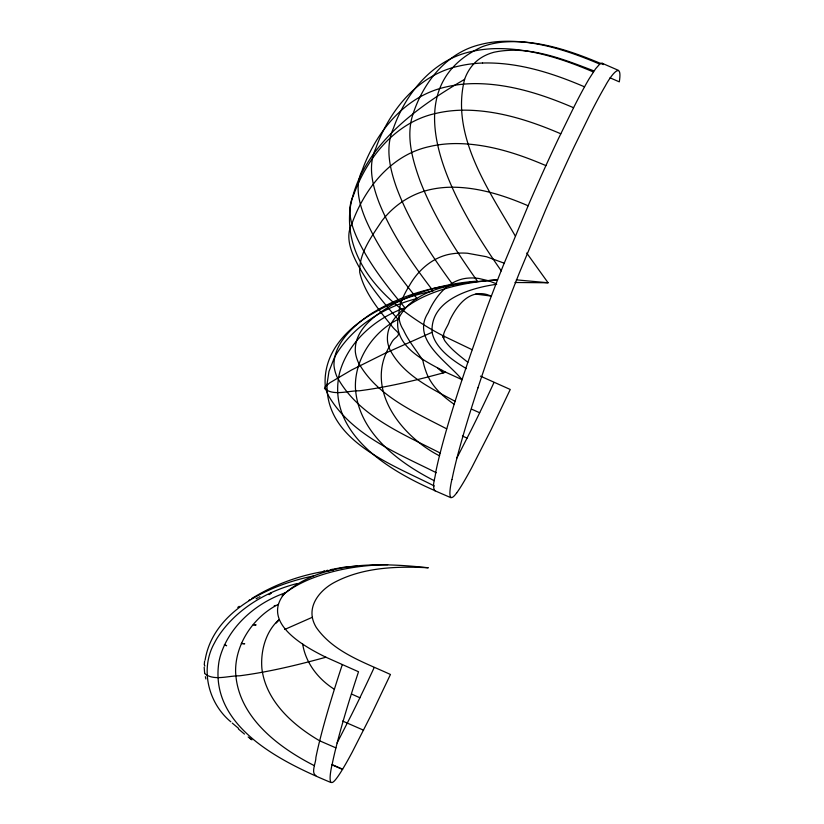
<?xml version="1.0" encoding="UTF-8"?>
<svg xmlns="http://www.w3.org/2000/svg" width="824" height="824" viewBox="0 0 824 824"><rect width="100%" height="100%" fill="white"/><g stroke="black" fill="none" stroke-linecap="round" stroke-linejoin="round"><path stroke-width="1.24" d="M327.025 384.252C325.789 441.448 392.667 464.582 434.351 486.016M327.046 383.994L328.972 371.459L334.256 357.966A158.785 107.275 26.9 0 1 337.078 352.909C354.784 325.006 385.539 306.477 417.006 298.504C397.374 274.062 378.36 248.549 365.774 219.658C359.408 204.476 354.289 186.451 362.035 170.764C375.806 132.17 405.058 95.502 446.917 86.767A136.64 92.309 26.9 0 1 475.293 83.615C509.417 83.698 542.511 94.348 573.566 107.717M204.259 664.855L204.599 661.198M467.867 362.323C459.658 355.7 450.903 349.304 444.692 340.652C440.407 334.153 448.04 327.046 449.574 320.721C455.59 308.217 465.478 293.241 481.113 293.622A20.425 13.802 26.9 0 1 486.706 294.477L491.341 296.104L475.726 294.075M205.094 660.189C213.086 610.769 269.613 584.793 313.357 575.986M204.795 673.136L204.713 673.569C213.653 681.242 228.578 675.629 239.485 675.814C268.737 672.044 297.516 665.009 325.933 657.233L358.512 671.756L356.771 677.081A680.294 43.713 -66.5 0 0 351.693 692.902L350.53 696.61M451.923 479.527C450.563 484.44 446.309 507.224 456.681 492.886M443.199 337.016L443.425 335.914L443.178 336.758M443.219 337.274L443.528 335.965M439.573 455.353L438.986 457.711A695.219 44.671 -66.5 0 0 435.68 472.461C435.34 478.229 431.724 485.305 434.712 490.661L450.955 497.727M443.549 338.468L444.105 336.285C396.354 311.791 342.712 267.615 350.19 207.844C360.479 147.486 415.193 108.222 464.602 79.351C467.682 70.462 473.512 62.387 481.618 57.474A68.001 45.938 26.9 0 1 493.967 52.252C528.122 45.011 562.339 58.823 593.744 70.833M443.281 337.562L443.714 336.079M464.602 79.351C450.357 135.497 488.457 189.757 515.237 235.911M477.941 387.857L476.56 392.07A701.78 45.093 -66.5 0 0 452.005 479.352M342.279 664.69L340.528 670.015A680.294 43.713 -66.5 0 0 335.461 685.826L334.297 689.544A708.496 45.526 -66.5 0 0 319.805 740.312L319.197 742.723A695.219 44.671 -66.5 0 0 315.891 757.472C316.117 762.478 310.638 772.778 315.901 775.611M498.644 327.499L487.262 360.119A696.651 44.764 -66.5 0 0 477.941 387.867M314.418 765.692C277.812 747.121 237.24 716.303 235.602 671.509C235.273 643.606 253.885 616.558 278.285 604.394M330.784 782.45C281.777 762.004 208.338 726.572 219.019 661.384A183.206 123.775 26.9 0 1 220.049 656.955C228.773 626.415 256.037 602.931 285.217 592.858M456.887 457.969L471.307 429.778A216.609 13.915 -66.5 0 0 479.681 412.762L471.524 409.116M337.098 742.98L351.508 714.789A216.609 13.915 -66.5 0 0 359.892 697.774M350.509 696.641A708.496 45.526 -66.5 0 0 336.038 747.378L335.44 749.789A695.219 44.671 -66.5 0 0 332.123 764.538C330.774 769.451 326.51 792.235 336.892 777.897A166.953 10.733 -66.5 0 0 342.475 769.42L343.412 767.855A166.16 10.681 -66.5 0 0 352.106 752.353L371.397 714.49L390.452 674.485C364.187 662.321 333.442 652.196 316.2 627.322A37.873 25.585 26.9 0 1 312.317 617.289C309.773 602.303 321.721 589.222 334.06 582.599C362.735 567.252 396.488 566.109 428.284 567.777C379.534 562.576 320.701 560.279 282.107 595.752M603.209 64.643L602.344 63.345L601.005 63.324A239.66 15.399 -66.5 0 0 599.728 64.107L595.536 68.866L588.975 79.042A147.918 9.507 -66.5 0 0 584.978 86.046L583.897 87.993A146.991 9.445 -66.5 0 0 574.194 106.481L558.064 139.441A148.145 9.517 -66.5 0 0 547.795 161.483L545.735 165.984A148.67 9.548 -66.5 0 0 529.482 202.591L503.196 265.658A184.576 11.855 -66.5 0 0 496.553 282.508L490.435 298.494A196.122 12.607 -66.5 0 0 482.401 320.433L467.702 362.797A693.056 44.537 -66.5 0 0 463.129 376.465L460.317 385.004A680.294 43.713 -66.5 0 0 455.25 400.814L454.086 404.533A708.496 45.526 -66.5 0 0 439.594 455.301M276.225 622.995L279.058 619.906M237.765 607.401L239.187 606.33M251.588 598.626C276.246 583.299 304.571 573.483 333.359 570.136M256.13 598.749L258.005 597.719M259.035 597.184L259.941 596.7M274.207 605.846L275.36 605.413M496.728 284.28C471.06 287.782 429.984 299.689 432.106 332.278L384.612 353.517L351.467 370.038L329.847 382.779L325.274 386.693L324.502 388.557C333.442 396.231 348.367 390.617 359.274 390.803C388.526 387.033 417.315 379.998 445.733 372.221L462.068 379.679C447.751 361.911 410.63 339.56 428.181 312.677C435.443 296.135 449.029 279.357 468.392 278.09A41.355 27.944 26.9 0 1 478.868 278.481L488.22 280.675L496.11 283.641M284.713 629.464L312.317 617.289M323.389 571.248L324.677 570.95M326.706 570.517L327.87 570.249M330.022 569.786L333.452 569.116M334.41 568.921L343.938 567.231L357.606 566.139M297.207 583.516C265.74 591.467 235.005 610.038 217.289 637.92A158.785 107.275 26.9 0 0 214.467 642.977C199.768 668.923 208.256 703.212 230.844 721.814M435.329 490.702L434.712 490.661M515 282.498L548.073 282.766L526.711 253.03M497.109 279.933C471.297 281.643 445.218 286.392 421.764 297.732C405.181 305.982 385.457 320.412 387.548 341.373A44.002 29.726 26.9 0 0 389.783 349.345C402.998 375.126 431.086 388.341 455.435 401.494M497.593 279.769C464.252 282.776 414.091 284.857 397.868 320C394.603 347.347 425.689 361.406 445.733 372.221M482.565 63.026C517.936 62.006 552.389 73.027 584.535 86.839M387.671 564.667C361.231 565.017 334.544 569.281 309.917 579.159C300.812 582.949 292.026 587.656 284.27 593.785C260.899 622.707 304.344 646.675 325.933 657.233M516.318 279.851L548.073 282.766M241.401 643.462L244.718 643.781L241.422 643.431M224.406 644.883L226.631 645.697L224.427 644.842M504.185 263.165L486.387 256.717L467.424 253.236A65.281 44.105 26.9 0 0 452.716 253.73C434.073 256.161 418.592 269.376 409.549 285.351C401.319 298.628 393.718 315.376 403.482 330.043C408.447 341.115 416.584 350.488 422.897 360.582C423.711 365.022 425.153 369.307 426.739 373.529C432.044 386.569 442.746 396.478 454.168 404.275M560.763 133.776C530.316 120.685 497.871 110.241 464.417 110.159A133.952 90.496 26.9 0 0 436.607 113.249C395.561 121.818 366.876 157.775 353.383 195.607C346.265 209.461 351.312 225.416 357.338 238.63C369.348 264.113 386.961 286.422 405.006 307.846C375.847 317.94 348.562 341.394 339.838 371.943A183.206 123.775 26.9 0 0 338.808 376.372C328.529 434.454 389.422 470.782 434.33 490.373M545.91 165.614C517.441 153.367 487.087 143.603 455.806 143.572A125.341 84.676 26.9 0 0 429.788 146.507C391.328 154.613 364.517 188.366 351.858 223.819C345.544 235.685 350.221 249.373 355.669 260.549C366.546 282.272 382.151 301.193 398.074 319.382C373.19 331.784 354.299 359.676 355.443 388.176C358.172 432.229 398.023 462.264 434.207 480.68M528.112 205.763C503.825 195.309 477.879 187.038 451.192 187.213A107.069 72.337 26.9 0 0 432.456 189.139C412.443 192.94 394.397 204.682 382.017 220.75C372.015 236.076 358.739 253.277 359.717 272.404C364.476 292.963 378.7 309.649 391.575 325.738C397.189 333.349 402.4 332.546 394.449 338.829C391.987 340.982 390.885 344.195 389.206 346.914C364.579 389.834 401.721 436.596 439.46 455.796M602.087 64.045C570.476 50.758 536.393 38.893 501.579 42.23A101.723 68.722 26.9 0 0 482.184 46.721C384.695 91.691 460.554 212.777 501.301 270.89M599.728 64.107C568.199 50.645 534.302 39.459 499.571 41.488A118.615 80.134 26.9 0 0 479.846 44.692C446.454 52.777 423.371 82.503 413.061 113.897C405.573 136.042 412.484 159.877 420.106 180.992C434.083 217 455.095 249.775 477.395 281.128C448.009 283.198 418.592 290.707 392.554 304.695C375.445 314.737 354.104 329.456 355.319 351.652A51.387 34.711 26.9 0 0 358.306 362.364C376.681 395.829 414.338 412 446.68 428.841M593.373 71.976C562.442 58.7 529.379 47.988 495.348 48.616A128.853 87.045 26.9 0 0 473.192 51.181C434.207 58.545 406.263 92.072 393.532 127.988C384.818 147.115 389.886 168.889 396.591 187.779C409.806 223.139 430.973 254.843 453.149 285.125C424.35 288.41 396.056 298.319 371.377 313.614A167.107 112.898 26.9 0 0 367.37 316.334C351.467 327.808 333.596 344.411 333.978 365.516A56.156 37.935 26.9 0 0 336.841 376.496C357.884 415.821 402.689 433.805 440.418 453.149M610.028 77.817L619.308 81.854C622.965 58.329 609.575 77.611 605.218 86.108A146.981 9.445 -66.5 0 0 590.437 113.527L574.297 146.507A148.166 9.517 -66.5 0 0 545.715 209.657L519.429 272.723A191.395 12.298 -66.5 0 0 498.674 327.427M602.056 63.221L618.587 70.411M363.569 730.198L342.609 721.051M335.914 747.873L319.671 740.807C292.881 725.182 265.915 701.224 261.908 668.666C260.374 651.176 265.802 630.854 279.326 619.494M332.175 764.641L342.619 769.183M332.041 764.868L342.475 769.41M462.398 436.04L467.126 438.121M359.892 697.753L351.735 694.127M472.162 349.737L444.105 336.285M436.339 472.749C397.127 453.107 351.076 434.969 328.158 395.129A56.444 38.141 26.9 0 1 325.274 386.693C320.989 331.31 387.847 299.781 433.146 290.975C412.216 263.608 392.09 234.984 379.164 202.838C372.592 185.761 367.504 165.809 375.785 148.372C389.319 110.385 418.242 74.418 459.452 65.971A134.631 90.949 26.9 0 1 482.565 63.026M480.454 376.146L510.252 389.474L491.197 429.479L471.894 467.352A166.098 10.671 -66.5 0 1 456.671 492.917M466.394 368.637C454.899 361.746 443.219 353.898 435.989 342.31A37.873 25.585 26.9 0 1 432.106 332.278M334.369 689.286C318.28 679.172 305.725 663.114 302.676 644.121L303.139 644.718M249.837 738.283L251.948 739.859M248.158 736.986L250.63 738.881M238.6 728.416L232.286 723.122M244.47 734.091L238.393 728.983M437.802 368.204L443.168 372.942L441.922 370.337M205.887 678.986L205.361 676.689M204.609 672.672L204.177 667.213M204.764 665.38L204.764 666.08M493.988 382.48A136.423 8.765 -66.5 0 1 479.723 412.618M374.199 667.491A136.423 8.765 -66.5 0 1 359.933 697.629M248.869 600.439A167.107 112.898 26.9 0 1 249.806 599.8M271.271 592.724L269.118 594.65L271.302 592.714M255.883 624.932L253.401 624.705L255.883 624.932"/></g></svg>
